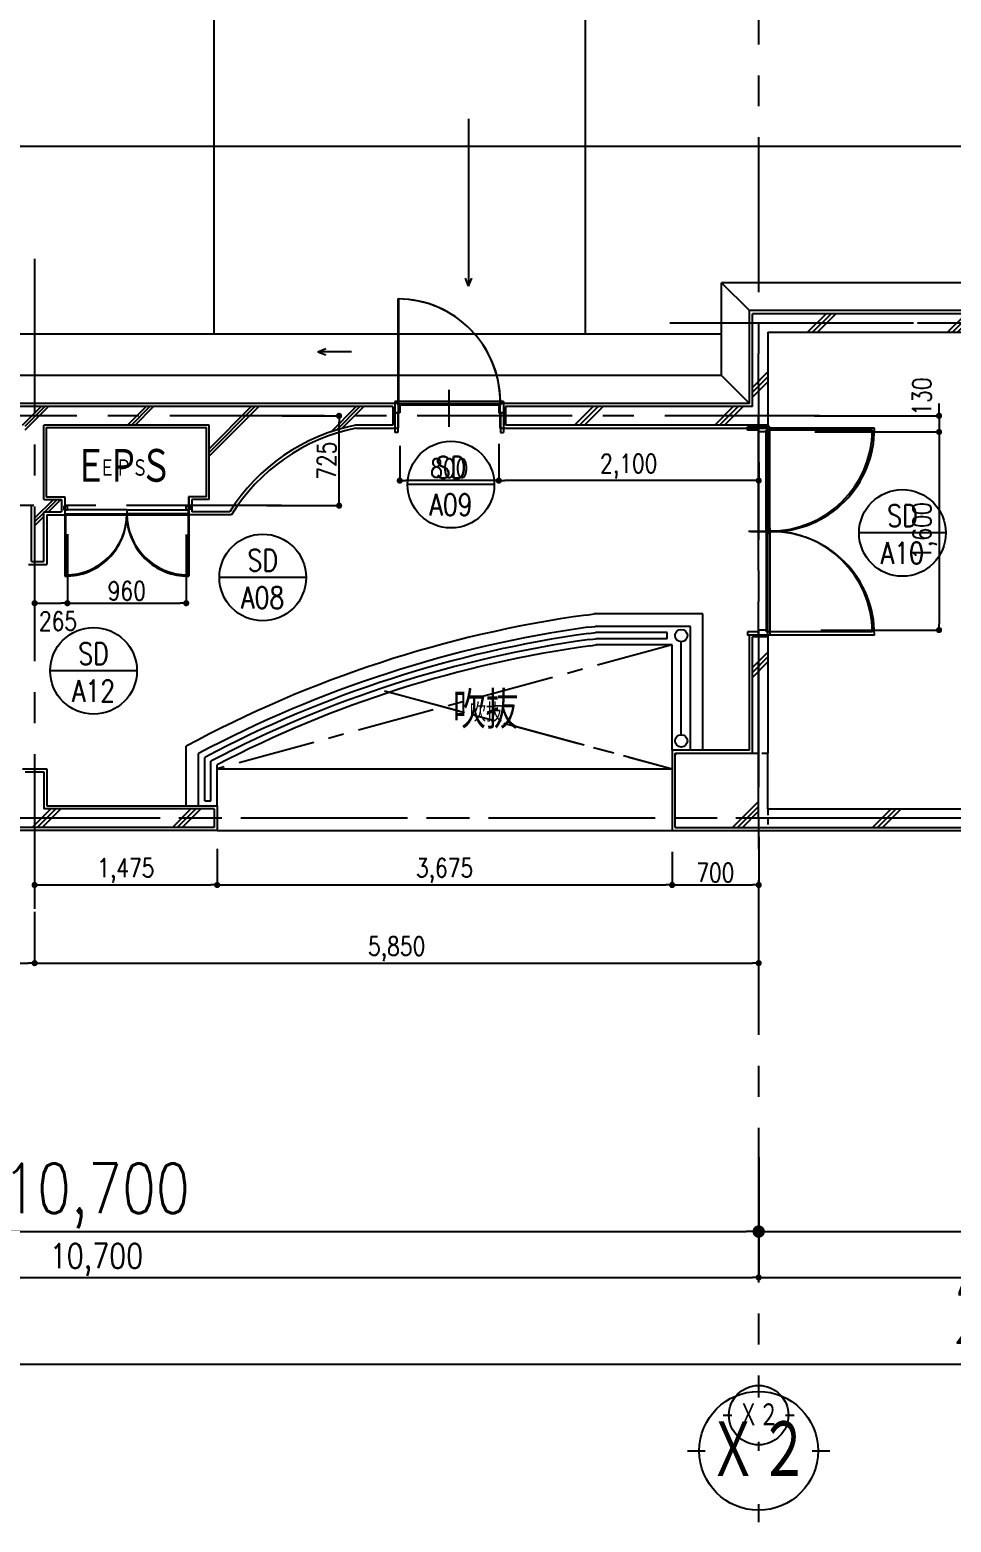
# Model space of a CAD drawing. Header units: millimetres. Extents: x 15495 to 166182, y -39946 to 18307.
# Drawn here: x 95961 to 103404, y -5754 to 6299 of the extents above; entities that cross this region are included whole.
import ezdxf
from ezdxf.enums import TextEntityAlignment as Align

# ---------------------------------------------------------------- set-up
doc = ezdxf.new("R2010")
doc.units = ezdxf.units.MM
doc.header["$LTSCALE"] = 1000
doc.linetypes.add('CENTER', pattern=[2, 1.25, -0.25, 0.25, -0.25])
doc.linetypes.add('DASHED2', pattern=[0.375, 0.25, -0.125])
doc.layers.get('0').update_dxf_attribs({"linetype": 'CONTINUOUS'})
for name, color, linetype in [('F_FINI1-50', 190, 'CONTINUOUS'), ('F_FITT1-100', 5, 'CONTINUOUS'), ('F_FITT1-50', 5, 'CONTINUOUS'), ('TRF-A_ELSE-100', 6, 'CONTINUOUS'), ('TRF-A_ELSE-50', 6, 'CONTINUOUS'), ('TRF-DT_ID-100', 13, 'CONTINUOUS'), ('TRF-DT_ID-50', 13, 'CONTINUOUS'), ('TRF-E_DIM-100', 3, 'CONTINUOUS'), ('TRF-E_DIM-50', 3, 'CONTINUOUS'), ('TRF-E_GRID-100', 1, 'CENTER'), ('TRF-E_GRID-50', 1, 'CENTER'), ('TRF-E_TEXT-100', 3, 'CONTINUOUS'), ('TRF-E_TEXT-50', 3, 'CONTINUOUS'), ('TRF-F_FINI1-100', 190, 'CONTINUOUS'), ('TRF-F_FINI1-50', 190, 'CONTINUOUS'), ('TRF-F_FITT1-100', 5, 'CONTINUOUS'), ('TRF-F_FITT1-50', 5, 'CONTINUOUS'), ('TRF-F_HAT1-50', 9, 'CONTINUOUS'), ('TRF-F_HIDE-100', 12, 'CONTINUOUS'), ('TRF-F_HIDE-50', 12, 'CONTINUOUS'), ('TRF-H-AREA-50', 1, 'CENTER'), ('TRF-H_LINE1-100', 140, 'CONTINUOUS'), ('TRF-R_COLM-50', 7, 'CONTINUOUS'), ('TRF-R_EWALL-50', 7, 'CONTINUOUS')]:
    doc.layers.add(name, color=color, linetype=linetype)
doc.styles.add('DIM', font='romans.shx', dxfattribs={"width": 0.8, "bigfont": 'bigfont.shx'})
doc.styles.add('ROOM', font='romans.shx', dxfattribs={"width": 0.8, "bigfont": 'bigfont.shx'})
doc.styles.get("Standard").update_dxf_attribs({"font": 'txt.shx', "bigfont": 'bigfont.shx'})
doc.dimstyles.new('DIM100_4_3', dxfattribs={"dimscale": 100, "dimtxt": 4, "dimasz": 1, "dimexe": 0, "dimexo": 1, "dimgap": 0.5, "dimtad": 1, "dimdec": 1, "dimdsep": 46, "dimlunit": 6, "dimtxsty": 'DIM', "dimblk1": 'DOT', "dimblk2": 'DOT', "dimsah": 1, "dimcen": 1, "dimclrd": 256, "dimclre": 256, "dimclrt": 256, "dimadec": 0, "dimazin": 0, "dimtfac": 1, "dimtdec": 1, "dimtix": 1, "dimtmove": 2, "dimatfit": 3, "dimldrblk": 'DOT', "dimfxl": 1, "dimtvp": 0.833333, "dimtolj": 1, "dimarcsym": 0})
doc.dimstyles.new('DIM100_5_3', dxfattribs={"dimscale": 100, "dimtxt": 5, "dimasz": 1, "dimexe": 0, "dimexo": 1, "dimgap": 0.5, "dimtad": 1, "dimdec": 1, "dimdsep": 46, "dimlunit": 6, "dimtxsty": 'DIM', "dimblk1": 'DOT', "dimblk2": 'DOT', "dimsah": 1, "dimcen": 1, "dimclrd": 256, "dimclre": 256, "dimclrt": 256, "dimadec": 0, "dimazin": 0, "dimtfac": 1, "dimtdec": 1, "dimtix": 1, "dimtmove": 2, "dimatfit": 3, "dimldrblk": 'DOT', "dimfxl": 1, "dimtvp": 0.833333, "dimtolj": 1, "dimarcsym": 0})
doc.dimstyles.new('DIM50_3_3', dxfattribs={"dimscale": 50, "dimtxt": 3, "dimasz": 1, "dimexe": 0, "dimexo": 1, "dimgap": 0.5, "dimtad": 1, "dimdec": 1, "dimdsep": 46, "dimlunit": 6, "dimtxsty": 'DIM', "dimblk1": 'DOT', "dimblk2": 'DOT', "dimsah": 1, "dimcen": 1, "dimclrd": 256, "dimclre": 256, "dimclrt": 256, "dimadec": 0, "dimazin": 0, "dimtfac": 1, "dimtdec": 1, "dimtix": 1, "dimtmove": 2, "dimatfit": 3, "dimldrblk": 'DOT', "dimfxl": 1, "dimtvp": 0.833333, "dimtolj": 1, "dimarcsym": 0})
doc.dimstyles.new('DIM50_4_3', dxfattribs={"dimscale": 50, "dimtxt": 4, "dimasz": 1, "dimexe": 0, "dimexo": 1, "dimgap": 0.5, "dimtad": 1, "dimdec": 1, "dimdsep": 46, "dimlunit": 6, "dimtxsty": 'DIM', "dimblk1": 'DOT', "dimblk2": 'DOT', "dimsah": 1, "dimcen": 1, "dimclrd": 256, "dimclre": 256, "dimclrt": 256, "dimadec": 0, "dimazin": 0, "dimtfac": 1, "dimtdec": 1, "dimtix": 1, "dimtmove": 2, "dimatfit": 3, "dimldrblk": 'DOT', "dimfxl": 1, "dimtvp": 0.833333, "dimtolj": 1, "dimarcsym": 0})
doc.dimstyles.new('DIM50_5_3', dxfattribs={"dimscale": 50, "dimtxt": 5, "dimasz": 1, "dimexe": 0, "dimexo": 1, "dimgap": 0.5, "dimtad": 1, "dimdec": 1, "dimdsep": 46, "dimlunit": 6, "dimtxsty": 'DIM', "dimblk1": 'DOT', "dimblk2": 'DOT', "dimsah": 1, "dimcen": 1, "dimclrd": 256, "dimclre": 256, "dimclrt": 256, "dimadec": 0, "dimazin": 0, "dimtfac": 1, "dimtdec": 1, "dimtix": 1, "dimtmove": 2, "dimatfit": 3, "dimldrblk": 'DOT', "dimfxl": 1, "dimtvp": 0.833333, "dimtolj": 1, "dimarcsym": 0})
pattern_1 = [(45, (-248514.3, -39169.25), (-565.6854, 565.6854), []), (45, (-248474.3, -39169.25), (-565.6854, 565.6854), []), (45, (-248434.3, -39169.25), (-565.6854, 565.6854), [])]

# ---------------------------------------------------------------- blocks, each defined once
blk = doc.blocks.new('DOT')
at = {"color": 0, "linetype": 'ByBlock'}
blk.add_line((-0.5, 0), (-1, 0), dxfattribs=at)
at = {"color": 0, "linetype": 'ByBlock', "const_width": 0.5}
blk.add_lwpolyline([(-0.25, 0, 1), (0.25, 0, 1)], format="xyb", close=True, dxfattribs=at)
blk = doc.blocks.new('*D507')
at = {"layer": 'TRF-E_DIM-100', "lineweight": -2}
for p, q in [((91149, -3178), (91149, -4478)), ((117549, -3178), (117549, -4478)), ((91249, -4478), (117449, -4478))]:
    blk.add_line(p, q, dxfattribs=at)
at = {"layer": 'TRF-E_DIM-100', "lineweight": -2, "xscale": 100, "yscale": 100, "zscale": 100, "rotation": 180}
blk.add_blockref('DOT', (91149, -4478), dxfattribs=at)
at = {"layer": 'TRF-E_DIM-100', "lineweight": -2, "xscale": 100, "yscale": 100, "zscale": 100}
blk.add_blockref('DOT', (117549, -4478), dxfattribs=at)
at = {"layer": 'TRF-E_DIM-100', "insert": (104349, -4130), "char_height": 500, "attachment_point": 5, "style": 'DIM'}
blk.add_mtext('\\A1;26,400', dxfattribs=at)
blk = doc.blocks.new('_DOT')
at = {"color": 0, "linetype": 'ByBlock'}
blk.add_line((-0.5, 0), (-1, 0), dxfattribs=at)
at = {"color": 0, "linetype": 'ByBlock', "const_width": 0.5}
blk.add_lwpolyline([(-0.25, 0, 1), (0.25, 0, 1)], format="xyb", close=True, dxfattribs=at)
blk = doc.blocks.new('*D509')
at = {"layer": 'TRF-E_DIM-100', "lineweight": -2}
for p, q in [((101849, -2807), (101849, -3407)), ((106849, -2807), (106849, -3407)), ((101949, -3407), (106749, -3407))]:
    blk.add_line(p, q, dxfattribs=at)
at = {"layer": 'TRF-E_DIM-100', "lineweight": -2, "xscale": 100, "yscale": 100, "zscale": 100, "rotation": 180}
blk.add_blockref('DOT', (101849, -3407), dxfattribs=at)
at = {"layer": 'TRF-E_DIM-100', "lineweight": -2, "xscale": 100, "yscale": 100, "zscale": 100}
blk.add_blockref('DOT', (106849, -3407), dxfattribs=at)
at = {"layer": 'TRF-E_DIM-100', "insert": (104349, -3119), "char_height": 400, "attachment_point": 5, "style": 'DIM'}
blk.add_mtext('\\A1;5,000', dxfattribs=at)
blk = doc.blocks.new('*D511')
at = {"layer": 'TRF-E_DIM-100', "lineweight": -2}
for p, q in [((91149, -2807), (91149, -3407)), ((101849, -2807), (101849, -3407)), ((91249, -3407), (101749, -3407))]:
    blk.add_line(p, q, dxfattribs=at)
at = {"layer": 'TRF-E_DIM-100', "lineweight": -2, "xscale": 100, "yscale": 100, "zscale": 100, "rotation": 180}
blk.add_blockref('DOT', (91149, -3407), dxfattribs=at)
at = {"layer": 'TRF-E_DIM-100', "lineweight": -2, "xscale": 100, "yscale": 100, "zscale": 100}
blk.add_blockref('DOT', (101849, -3407), dxfattribs=at)
at = {"layer": 'TRF-E_DIM-100', "insert": (96499, -3119), "char_height": 400, "attachment_point": 5, "style": 'DIM'}
blk.add_mtext('\\A1;10,700', dxfattribs=at)
blk = doc.blocks.new('TATEGU-KIGOU')
at = {"color": 2}
blk.add_line((350, 0), (-350, 0), dxfattribs=at)
blk.add_circle((0, 0), 350, dxfattribs=at)
at = {"color": 2, "style": 'ROOM', "width": 0.8}
for tag, p in [('建具種別', (0, 52)), ('建具番号', (0, -250))]:
    blk.add_attdef(tag, text='', height=175, dxfattribs=at).set_placement(p, align=Align.CENTER)
at = {"flags": 1}
for tag, p in [('内法寸法（W）', (-414, -714)), ('内法寸法（H）', (-414, -1064)), ('階', (-374, -1414)), ('部屋名', (-374, -1787)), ('メーカー名', (-374, -2149)), ('値段', (-374, -2499)), ('重量', (-374, -2849)), ('建具形状', (-374, -3199)), ('開閉方式', (-374, -3549)), ('取付場所', (-374, -3899)), ('見込', (-374, -4296)), ('扉厚', (-374, -4646)), ('仕上', (-374, -4996)), ('ガラス', (-374, -5346)), ('建具金物', (-374, -5696)), ('枠形状', (-374, -6046)), ('沓摺形状', (-374, -6396)), ('特記事項', (-374, -6746)), ('防火性能', (-374, -7096))]:
    blk.add_attdef(tag, p, '', height=175, dxfattribs=at)
blk = doc.blocks.new('SD-A10_100')
at = {"layer": 'F_FITT1-100'}
for p, q in [((860, 0), (0, 0)), ((0, -1670), (0, 0)), ((-142, -835), (158, -835)), ((860, -1670), (0, -1670))]:
    blk.add_line(p, q, dxfattribs=at)
for centre, start, end in [((31, -7), 269.8993, 0.4608), ((31, -1664), 359.5392, 90.1007)]:
    blk.add_arc(centre, 829, start, end, dxfattribs=at)
blk = doc.blocks.new('SD-A08_100')
at = {"layer": 'F_FITT1-100'}
for p, q in [((-5, 0), (996, 0)), ((-5, 0), (-5, -495)), ((996, 0), (996, -495))]:
    blk.add_line(p, q, dxfattribs=at)
for centre, start, end in [((0, 0), 269.4212, 0), ((990, 0), 180, 270.6767)]:
    blk.add_arc(centre, 495, start, end, dxfattribs=at)
blk = doc.blocks.new('SD-A09_100')
at = {"layer": 'F_FITT1-100'}
for p, q in [((1, 845), (1, 0)), ((1, 0), (821, 0)), ((411, -190), (411, 110))]:
    blk.add_line(p, q, dxfattribs=at)
blk.add_arc((-7, 16), 829, 358.862, 89.4063, dxfattribs=at)
blk = doc.blocks.new('*D508')
at = {"layer": 'TRF-E_DIM-50', "lineweight": -2}
for p, q in [((91149, -3128), (91149, -4478)), ((117549, -3128), (117549, -4478)), ((91199, -4478), (117499, -4478))]:
    blk.add_line(p, q, dxfattribs=at)
at = {"layer": 'TRF-E_DIM-50', "lineweight": -2, "xscale": 50, "yscale": 50, "zscale": 50, "rotation": 180}
blk.add_blockref('DOT', (91149, -4478), dxfattribs=at)
at = {"layer": 'TRF-E_DIM-50', "lineweight": -2, "xscale": 50, "yscale": 50, "zscale": 50}
blk.add_blockref('DOT', (117549, -4478), dxfattribs=at)
at = {"layer": 'TRF-E_DIM-50', "insert": (104349, -4304), "char_height": 250, "attachment_point": 5, "style": 'DIM'}
blk.add_mtext('\\A1;26,400', dxfattribs=at)
blk = doc.blocks.new('*D514')
at = {"layer": 'TRF-E_DIM-50', "lineweight": -2}
for p, q in [((95999, -824), (95999, -1239)), ((91149, -1129), (91149, -1239)), ((91199, -1239), (95949, -1239))]:
    blk.add_line(p, q, dxfattribs=at)
at = {"layer": 'TRF-E_DIM-50', "lineweight": -2, "xscale": 50, "yscale": 50, "zscale": 50, "rotation": 180}
blk.add_blockref('DOT', (91149, -1239), dxfattribs=at)
at = {"layer": 'TRF-E_DIM-50', "lineweight": -2, "xscale": 50, "yscale": 50, "zscale": 50}
blk.add_blockref('DOT', (95999, -1239), dxfattribs=at)
at = {"layer": 'TRF-E_DIM-50', "insert": (93574, -1125), "char_height": 150, "attachment_point": 5, "style": 'DIM'}
blk.add_mtext('\\A1;4,850', dxfattribs=at)
blk = doc.blocks.new('*D513')
at = {"layer": 'TRF-E_DIM-50', "lineweight": -2}
for p, q in [((95999, -824), (95999, -1239)), ((96049, -1239), (101799, -1239)), ((101849, -1309), (101849, -1239))]:
    blk.add_line(p, q, dxfattribs=at)
at = {"layer": 'TRF-E_DIM-50', "lineweight": -2, "xscale": 50, "yscale": 50, "zscale": 50, "rotation": 180}
blk.add_blockref('DOT', (95999, -1239), dxfattribs=at)
at = {"layer": 'TRF-E_DIM-50', "lineweight": -2, "xscale": 50, "yscale": 50, "zscale": 50}
blk.add_blockref('DOT', (101849, -1239), dxfattribs=at)
at = {"layer": 'TRF-E_DIM-50', "insert": (98924, -1125), "char_height": 150, "attachment_point": 5, "style": 'DIM'}
blk.add_mtext('\\A1;5,850', dxfattribs=at)
blk = doc.blocks.new('*D510')
at = {"layer": 'TRF-E_DIM-50', "lineweight": -2}
for p, q in [((101849, -3128), (101849, -3778)), ((106849, -3128), (106849, -3778)), ((101899, -3778), (106799, -3778))]:
    blk.add_line(p, q, dxfattribs=at)
at = {"layer": 'TRF-E_DIM-50', "lineweight": -2, "xscale": 50, "yscale": 50, "zscale": 50, "rotation": 180}
blk.add_blockref('DOT', (101849, -3778), dxfattribs=at)
at = {"layer": 'TRF-E_DIM-50', "lineweight": -2, "xscale": 50, "yscale": 50, "zscale": 50}
blk.add_blockref('DOT', (106849, -3778), dxfattribs=at)
at = {"layer": 'TRF-E_DIM-50', "insert": (104349, -3634), "char_height": 200, "attachment_point": 5, "style": 'DIM'}
blk.add_mtext('\\A1;5,000', dxfattribs=at)
blk = doc.blocks.new('*D512')
at = {"layer": 'TRF-E_DIM-50', "lineweight": -2}
for p, q in [((91149, -3128), (91149, -3778)), ((101849, -3128), (101849, -3778)), ((91199, -3778), (101799, -3778))]:
    blk.add_line(p, q, dxfattribs=at)
at = {"layer": 'TRF-E_DIM-50', "lineweight": -2, "xscale": 50, "yscale": 50, "zscale": 50, "rotation": 180}
blk.add_blockref('DOT', (91149, -3778), dxfattribs=at)
at = {"layer": 'TRF-E_DIM-50', "lineweight": -2, "xscale": 50, "yscale": 50, "zscale": 50}
blk.add_blockref('DOT', (101849, -3778), dxfattribs=at)
at = {"layer": 'TRF-E_DIM-50', "insert": (96499, -3634), "char_height": 200, "attachment_point": 5, "style": 'DIM'}
blk.add_mtext('\\A1;10,700', dxfattribs=at)
blk = doc.blocks.new('*D516')
at = {"layer": 'TRF-E_DIM-50', "lineweight": -2}
for p, q in [((103306, 3231), (103306, 3281)), ((102300, 3181), (103306, 3181)), ((103306, 3181), (103306, 3051)), ((102304, 3051), (103306, 3051)), ((103306, 3001), (103306, 2951))]:
    blk.add_line(p, q, dxfattribs=at)
at = {"layer": 'TRF-E_DIM-50', "lineweight": -2, "xscale": 50, "yscale": 50, "zscale": 50}
for p, rotation in [((103306, 3181), 270), ((103306, 3051), 90)]:
    blk.add_blockref('DOT', p, dxfattribs=dict(at, rotation=rotation))
at = {"layer": 'TRF-E_DIM-50', "insert": (103167, 3337), "char_height": 150, "attachment_point": 5, "rotation": 90, "style": 'DIM'}
blk.add_mtext('\\A1;130', dxfattribs=at)
blk = doc.blocks.new('SD-A10_50')
at = {"layer": 'F_FINI1-50'}
blk.add_line((0, 1695), (0, 1680), dxfattribs=at)
at = {"layer": 'F_FITT1-50'}
for p, q in [((15, 1680), (-165, 1680)), ((-165, 1655), (-165, 1680)), ((-75, 1655), (-165, 1655)), ((-75, 1640), (-75, 1680)), ((-75, 1680), (-75, 1655)), ((-15, 1640), (-75, 1640)), ((-15, 840), (-15, 1655)), ((845, 1655), (-15, 1655)), ((15, 815), (15, 1680)), ((15, 865), (15, 0)), ((-157, 840), (143, 840)), ((-15, 840), (-15, 25)), ((-165, 25), (-165, 0)), ((-75, 25), (-165, 25)), ((15, 0), (-165, 0)), ((-15, 40), (-75, 40)), ((-75, 40), (-75, 0)), ((-75, 0), (-75, 25)), ((845, 25), (-15, 25))]:
    blk.add_line(p, q, dxfattribs=at)
for centre, start, end in [((21, 1664), 269.6024, 359.3527), ((21, 16), 0.65, 90.4124)]:
    blk.add_arc(centre, 824, start, end, dxfattribs=at)
blk = doc.blocks.new('*D515')
at = {"layer": 'TRF-E_DIM-50', "lineweight": -2}
for p, q in [((102302, 3051), (103306, 3051)), ((103306, 3001), (103306, 1501)), ((102350, 1451), (103306, 1451))]:
    blk.add_line(p, q, dxfattribs=at)
at = {"layer": 'TRF-E_DIM-50', "lineweight": -2, "xscale": 50, "yscale": 50, "zscale": 50}
for p, rotation in [((103306, 3051), 90), ((103306, 1451), 270)]:
    blk.add_blockref('DOT', p, dxfattribs=dict(at, rotation=rotation))
at = {"layer": 'TRF-E_DIM-50', "insert": (103191, 2251), "char_height": 150, "attachment_point": 5, "rotation": 90, "style": 'DIM'}
blk.add_mtext('\\A1;1,600', dxfattribs=at)
blk = doc.blocks.new('SD-A09_50')
at = {"layer": 'F_FITT1-50'}
for p, q in [((-855, 845), (-855, -15)), ((0, 15), (-880, 15)), ((-880, 15), (-880, -235)), ((-440, -190), (-440, 110)), ((-25, 15), (-25, -15)), ((0, 15), (0, -235)), ((-840, -75), (-880, -75)), ((-25, -15), (-855, -15)), ((-855, -75), (-855, -235)), ((-840, -15), (-840, -75)), ((-40, -15), (-40, -75)), ((-40, -75), (0, -75)), ((0, -75), (-25, -75)), ((-25, -75), (-25, -235)), ((-855, -235), (-880, -235)), ((-25, -235), (0, -235))]:
    blk.add_line(p, q, dxfattribs=at)
blk.add_arc((-862, 8), 837, 0.489, 89.511, dxfattribs=at)
blk = doc.blocks.new('*D518')
at = {"layer": 'TRF-E_DIM-50', "lineweight": -2}
for p, q in [((97474, -317), (97474, -608)), ((95999, -481), (95999, -608)), ((96049, -608), (97424, -608))]:
    blk.add_line(p, q, dxfattribs=at)
at = {"layer": 'TRF-E_DIM-50', "lineweight": -2, "xscale": 50, "yscale": 50, "zscale": 50, "rotation": 180}
blk.add_blockref('DOT', (95999, -608), dxfattribs=at)
at = {"layer": 'TRF-E_DIM-50', "lineweight": -2, "xscale": 50, "yscale": 50, "zscale": 50}
blk.add_blockref('DOT', (97474, -608), dxfattribs=at)
at = {"layer": 'TRF-E_DIM-50', "insert": (96736, -493), "char_height": 150, "attachment_point": 5, "style": 'DIM'}
blk.add_mtext('\\A1;1,475', dxfattribs=at)
blk = doc.blocks.new('SD-A08_50')
at = {"layer": 'F_FITT1-50'}
for p, q in [((-979.000125, 69.999875), (-1009.000125, 69.999875)), ((-1009.000125, 69.999875), (-1009.000125, 40)), ((-1009.000125, 40), (-979.000125, 40)), ((-500, 40), (-994.999875, 40)), ((-994.999875, 9.999875), (-994.999875, -485)), ((-994.999875, 9.999875), (-500, 9.999875)), ((-979.000125, 40), (-979.000125, 69.999875)), ((-500, 40), (-5.000125, 40)), ((-5.000125, 9.999875), (-500, 9.999875)), ((-20.999875, 40), (-20.999875, 69.999875)), ((-20.999875, 69.999875), (9.000125, 69.999875)), ((9.000125, 40), (-20.999875, 40)), ((-5.000125, 40), (-5.000125, 9.999875)), ((-5.000125, 9.999875), (-5.000125, -485)), ((9.000125, 69.999875), (9.000125, 40))]:
    blk.add_line(p, q, dxfattribs=at)
for centre, start, end in [((-994.999875, 9.999875), 270, 0), ((-5.000125, 9.999875), 180, 270)]:
    blk.add_arc(centre, 494.999875, start, end, dxfattribs=at)
blk = doc.blocks.new('*D517')
at = {"layer": 'TRF-E_DIM-50', "lineweight": -2}
for p, q in [((96264, 2226), (96264, 1668)), ((97224, 2222), (97224, 1668)), ((96314, 1668), (97174, 1668))]:
    blk.add_line(p, q, dxfattribs=at)
at = {"layer": 'TRF-E_DIM-50', "lineweight": -2, "xscale": 50, "yscale": 50, "zscale": 50, "rotation": 180}
blk.add_blockref('DOT', (96264, 1668), dxfattribs=at)
at = {"layer": 'TRF-E_DIM-50', "lineweight": -2, "xscale": 50, "yscale": 50, "zscale": 50}
blk.add_blockref('DOT', (97224, 1668), dxfattribs=at)
at = {"layer": 'TRF-E_DIM-50', "insert": (96744, 1768), "char_height": 150, "attachment_point": 5, "style": 'DIM'}
blk.add_mtext('\\A1;960', dxfattribs=at)
blk = doc.blocks.new('*D519')
at = {"layer": 'TRF-E_DIM-50', "lineweight": -2}
for p, q in [((96264, 2224), (96264, 1668)), ((95999, 1689), (95999, 1668)), ((96049, 1668), (96214, 1668))]:
    blk.add_line(p, q, dxfattribs=at)
at = {"layer": 'TRF-E_DIM-50', "lineweight": -2, "xscale": 50, "yscale": 50, "zscale": 50, "rotation": 180}
blk.add_blockref('DOT', (95999, 1668), dxfattribs=at)
at = {"layer": 'TRF-E_DIM-50', "lineweight": -2, "xscale": 50, "yscale": 50, "zscale": 50}
blk.add_blockref('DOT', (96264, 1668), dxfattribs=at)
at = {"layer": 'TRF-E_DIM-50', "insert": (96188, 1523), "char_height": 150, "attachment_point": 5, "style": 'DIM'}
blk.add_mtext('\\A1;265', dxfattribs=at)
blk = doc.blocks.new('*D473')
at = {"layer": 'TRF-E_DIM-50', "lineweight": -2}
for p, q in [((97474, -341), (97474, -608)), ((101149, -341), (101149, -608)), ((97524, -608), (101099, -608))]:
    blk.add_line(p, q, dxfattribs=at)
at = {"layer": 'TRF-E_DIM-50', "lineweight": -2, "xscale": 50, "yscale": 50, "zscale": 50, "rotation": 180}
blk.add_blockref('DOT', (97474, -608), dxfattribs=at)
at = {"layer": 'TRF-E_DIM-50', "lineweight": -2, "xscale": 50, "yscale": 50, "zscale": 50}
blk.add_blockref('DOT', (101149, -608), dxfattribs=at)
at = {"layer": 'TRF-E_DIM-50', "insert": (99311, -493), "char_height": 150, "attachment_point": 5, "style": 'DIM'}
blk.add_mtext('\\A1;3,675', dxfattribs=at)
blk = doc.blocks.new('*D474')
at = {"layer": 'TRF-E_DIM-50', "lineweight": -2}
for p, q in [((101849, -219), (101849, -608)), ((101149, -341), (101149, -608)), ((101199, -608), (101799, -608))]:
    blk.add_line(p, q, dxfattribs=at)
at = {"layer": 'TRF-E_DIM-50', "lineweight": -2, "xscale": 50, "yscale": 50, "zscale": 50, "rotation": 180}
blk.add_blockref('DOT', (101149, -608), dxfattribs=at)
at = {"layer": 'TRF-E_DIM-50', "lineweight": -2, "xscale": 50, "yscale": 50, "zscale": 50}
blk.add_blockref('DOT', (101849, -608), dxfattribs=at)
at = {"layer": 'TRF-E_DIM-50', "insert": (101499, -508), "char_height": 150, "attachment_point": 5, "style": 'DIM'}
blk.add_mtext('\\A1;700', dxfattribs=at)
blk = doc.blocks.new('*D475')
at = {"layer": 'TRF-E_DIM-50', "lineweight": -2}
for p, q in [((98949, 2940), (98949, 2658)), ((99749, 2956), (99749, 2658)), ((99699, 2658), (98999, 2658))]:
    blk.add_line(p, q, dxfattribs=at)
at = {"layer": 'TRF-E_DIM-50', "lineweight": -2, "xscale": 50, "yscale": 50, "zscale": 50, "rotation": 180}
blk.add_blockref('DOT', (98949, 2658), dxfattribs=at)
at = {"layer": 'TRF-E_DIM-50', "lineweight": -2, "xscale": 50, "yscale": 50, "zscale": 50}
blk.add_blockref('DOT', (99749, 2658), dxfattribs=at)
at = {"layer": 'TRF-E_DIM-50', "insert": (99349, 2758), "char_height": 150, "attachment_point": 5, "style": 'DIM'}
blk.add_mtext('\\A1;800', dxfattribs=at)
blk = doc.blocks.new('*D476')
at = {"layer": 'TRF-E_DIM-50', "lineweight": -2}
for p, q in [((97999, 3181), (98459, 3181)), ((98459, 2506), (98459, 3131)), ((97875, 2456), (98459, 2456))]:
    blk.add_line(p, q, dxfattribs=at)
at = {"layer": 'TRF-E_DIM-50', "lineweight": -2, "xscale": 50, "yscale": 50, "zscale": 50}
for p, rotation in [((98459, 3181), 90), ((98459, 2456), 270)]:
    blk.add_blockref('DOT', p, dxfattribs=dict(at, rotation=rotation))
at = {"layer": 'TRF-E_DIM-50', "insert": (98359, 2819), "char_height": 150, "attachment_point": 5, "rotation": 90, "style": 'DIM'}
blk.add_mtext('\\A1;725', dxfattribs=at)
blk = doc.blocks.new('*D477')
at = {"layer": 'TRF-E_DIM-50', "lineweight": -2}
for p, q in [((99749, 2956), (99749, 2658)), ((101849, 2806), (101849, 2658)), ((101799, 2658), (99799, 2658))]:
    blk.add_line(p, q, dxfattribs=at)
at = {"layer": 'TRF-E_DIM-50', "lineweight": -2, "xscale": 50, "yscale": 50, "zscale": 50, "rotation": 180}
blk.add_blockref('DOT', (99749, 2658), dxfattribs=at)
at = {"layer": 'TRF-E_DIM-50', "lineweight": -2, "xscale": 50, "yscale": 50, "zscale": 50}
blk.add_blockref('DOT', (101849, 2658), dxfattribs=at)
at = {"layer": 'TRF-E_DIM-50', "insert": (100799, 2773), "char_height": 150, "attachment_point": 5, "style": 'DIM'}
blk.add_mtext('\\A1;2,100', dxfattribs=at)
blk = doc.blocks.new('TRF-BLOCK_100')
at = {"layer": 'TRF-A_ELSE-100'}
for p, q in [((6299.99, 3910), (6300, 9820)), ((9299.99, 3910), (9300, 9820)), ((299.99, 5428.15), (12715, 5428.15)), ((12715, 4325), (10400, 4325)), ((10400, 3575), (10400, 4325)), ((10625, 4100), (10400, 4325)), ((10400, 3910), (299.99, 3910)), ((10400, 3575), (735.83, 3575)), ((10625, 3350), (10400, 3575)), ((10625, 3350), (10400, 3575)), ((9307.54, 1641.52), (9371.43, 1650)), ((10250, 1650), (9371.43, 1650)), ((10250, 550), (10250, 1650)), ((9321.32, 1542.47), (9378.08, 1550)), ((9328.21, 1492.94), (9381.37, 1500)), ((9335.1, 1443.42), (9384.68, 1450)), ((10150, 1550), (9378.08, 1550)), ((9960, 1500), (9381.37, 1500)), ((9960, 1450), (9384.68, 1450)), ((9960, 1450), (9960, 1500)), ((10150, 550), (10150, 1550)), ((9341.99, 1393.9), (9387.97, 1400)), ((10000, 1400), (9387.97, 1400)), ((10000, 550), (10000, 1400)), ((6075, 100), (6075, 581.48)), ((6175, 100), (6175, 521.78)), ((6225, 140), (6225, 491.57)), ((6275, 140), (6275, 461.36)), ((6325, 100), (6325, 431.41)), ((6325, 400), (10000, 400)), ((6225, 140), (6275, 140)), ((6325, -100), (10000, -100))]:
    blk.add_line(p, q, dxfattribs=at)
for centre, radius, start, end in [((10625.31, -7835.67), 9568.37, 97.915992, 118.395662), ((10629.57, -7849.95), 9483.09, 97.929594, 118.017334), ((10629.2, -7847.78), 9430.89, 97.929223, 117.839566), ((10628.89, -7846.69), 9379.77, 97.928321, 117.657109), ((10631.42, -7857.66), 9340.98, 97.934453, 117.453239)]:
    blk.add_arc(centre, radius, start, end, dxfattribs=at)
at = {"layer": 'TRF-E_GRID-100'}
for p, q in [((10700, 15500), (10700, -4608.96)), ((31863.65, 0), (-4082.3, 0))]:
    blk.add_line(p, q, dxfattribs=at)
at = {"layer": 'TRF-E_GRID-100', "color": 3, "linetype": 'Continuous'}
for p, q in [((10700, -4532.96), (10700, -4676.96)), ((10124, -5108.96), (10268, -5108.96)), ((11132, -5108.96), (11276, -5108.96)), ((10700, -5540.96), (10700, -5684.96))]:
    blk.add_line(p, q, dxfattribs=at)
blk.add_circle((10700, -5108.96), 480, dxfattribs=at)
at = {"layer": 'TRF-F_FINI1-100'}
for p, q in [((16250, 4100), (10625, 4100)), ((10625, 3350), (10625, 4100)), ((10775, 3925), (16075, 3925)), ((10775, 3925), (10775, 3150)), ((7790, 3350), (-100, 3350)), ((7788.83, 3350), (7788.83, 3150)), ((10625, 3350), (8609.84, 3350)), ((8609.84, 3350), (8609.84, 3150)), ((4945, 3155), (6240.33, 3155)), ((4945, 3155), (4945, 2595)), ((6240.33, 2595), (6240.33, 3155)), ((7444.55, 3150), (7788.83, 3150)), ((8609.84, 3150), (10775, 3150)), ((4945, 2595), (5095.17, 2595)), ((5095.17, 2595), (5095.17, 2450)), ((6240.33, 2595), (6095.17, 2595)), ((6095.17, 2595), (6095.17, 2450)), ((4950, 2450), (4950, 2050)), ((4950, 2450), (5095.17, 2450)), ((6240.33, 2450), (6095.17, 2450)), ((6440.33, 2450), (6240.33, 2450)), ((4800, 2050), (4950, 2050)), ((10625, 550), (10625, 1479.5)), ((10774.99, 1479.5), (10625, 1479.5)), ((10774.99, 1479.5), (10774.99, 525)), ((10625, 550), (10000, 550)), ((10000, 550), (10000, -100)), ((10775, 75), (10775, 525)), ((4751.85, 400), (4950, 400)), ((4950, 400), (4950, 100)), ((4950, 100), (6325, 100)), ((6325, 100), (6325, -100)), ((10775, 75), (15625, 75)), ((6325, -100), (-100, -100)), ((10000, -100), (16250, -100))]:
    blk.add_line(p, q, dxfattribs=at)
blk.add_arc((7752.34, 1638.12), 1542.9, 101.507103, 148.250423, dxfattribs=at)
at = {"layer": 'TRF-F_FITT1-100'}
for p, q in [((5595.17, 2480), (5595.17, 2450)), ((10075, 675), (10075, 1425))]:
    blk.add_line(p, q, dxfattribs=at)
for centre in [(10075, 1475), (10075, 625)]:
    blk.add_circle(centre, 50, dxfattribs=at)
at = {"layer": 'TRF-F_HIDE-100', "linetype": 'CENTER', "ltscale": 0.5}
for p, q in [((10000, 1400), (6325, 400)), ((7720.92, 1018.31), (10000, 400))]:
    blk.add_line(p, q, dxfattribs=at)
at = {"layer": 'TRF-H_LINE1-100'}
for p, q in [((8356.9, 5650.03), (8356.9, 4298.27)), ((8356.9, 4298.27), (8331.03, 4363.01)), ((8356.9, 4298.27), (8382.77, 4363.01)), ((7137.89, 3768.14), (7202.63, 3794)), ((7411.48, 3768.14), (7137.89, 3768.14)), ((7137.89, 3768.14), (7202.63, 3742.27))]:
    blk.add_line(p, q, dxfattribs=at)
at = {"layer": 'TRF-DT_ID-100'}
for p, values in [((8214.22, 2694.52), {'建具種別': 'SD', '建具番号': 'A09'}), ((11861.45, 2304.28), {'建具種別': 'SD', '建具番号': 'A10'}), ((6693.68, 1944.86), {'建具種別': 'SD', '建具番号': 'A08'}), ((5327.04, 1190.43), {'建具種別': 'SD', '建具番号': 'A12'})]:
    blk.add_blockref('TATEGU-KIGOU', p, dxfattribs=at).add_auto_attribs(values)
at = {"layer": 'TRF-F_FITT1-100'}
for name, p in [('SD-A09_100', (7788.83, 3350)), ('SD-A10_100', (10775, 3150)), ('SD-A08_100', (5100.17, 2450))]:
    blk.add_blockref(name, p, dxfattribs=at)
at = {"layer": 'TRF-E_GRID-100', "color": 3, "linetype": 'Continuous', "width": 0.75}
blk.add_text('Ｘ２', height=500, dxfattribs=at).set_placement((10700, -5108.96), align=Align.MIDDLE)
at = {"layer": 'TRF-E_TEXT-100', "style": 'ROOM', "width": 0.8}
for s, p in [('ＥＰＳ', (5171.68, 2689.27)), ('吹抜', (8230.39, 723.36))]:
    blk.add_text(s, height=300, dxfattribs=at).set_placement(p)
at = {"layer": 'TRF-E_DIM-100'}
for base, p1, p2, dimstyle, picture, middle in [((10700, -3338.31), (0, -2638.31), (10700, -2638.31), 'DIM100_4_3', '*D511', (5350, -3050.21)), ((15700, -3338.31), (10700, -2638.31), (15700, -2638.31), 'DIM100_4_3', '*D509', (13200, -3050.21)), ((26400, -4408.96), (0, -3008.96), (26400, -3008.96), 'DIM100_5_3', '*D507', (13200, -4061.34))]:
    dim = blk.add_linear_dim(base=base, p1=p1, p2=p2, dimstyle=dimstyle, dxfattribs=at)
    dim.commit()
    dim.dimension.update_dxf_attribs({"geometry": picture, "text_midpoint": middle, "insert": (-91148.54, 69)})
blk = doc.blocks.new('TRF-BLOCK_50')
at = {"layer": 'TRF-F_HAT1-50'}
h = blk.add_hatch(dxfattribs=at)
h.set_pattern_fill('RC4', color=256, scale=40, style=0)
h.set_pattern_definition(pattern_1)
h.paths.add_polyline_path([(10700, 3250), (8650, 3250), (8650, 3175), (10700, 3175)])
h.paths.add_polyline_path([(10700, 4075), (10650, 4075), (10650, 3325), (8650, 3325), (8650, 3250), (10700, 3250)])
h.paths.add_polyline_path([(10775, 3925), (15699.93, 3925), (15699.93, 4075), (10700, 4075), (10700, 3250), (10775, 3250)])
h.paths.add_polyline_path([(10775, 3250), (10700, 3250), (10700, 3175), (10775, 3175)])
h = blk.add_hatch(dxfattribs=at)
h.set_pattern_fill('RC4', color=256, scale=30, style=0)
h.set_pattern_definition([(45, (-101296, -37963.6), (-424.264, 424.264), []), (45, (-101266, -37963.6), (-424.264, 424.264), []), (45, (-101236, -37963.6), (-424.264, 424.264), [])])
h.paths.add_polyline_path([(7442.04, 3175), (7745, 3175), (7745, 3250), (4850, 3250), (4850, 2525), (5069, 2525), (5069, 2575), (4925, 2575), (4925, 3175), (6260.33, 3175), (6260.33, 2575), (6121, 2575), (6121, 2525), (6459.39, 2525, -0.19500403)])
h.paths.add_polyline_path([(4850, 3250), (0, 3250), (0, 2545.01), (229.96, 2545.02), (229.96, 2560), (360, 2560.01), (360, 2645.01), (75, 2645.01), (75, 3175), (4775, 3175), (4775, 2525), (4850, 2525)])
h.paths.add_polyline_path([(4850, 3325), (0, 3325), (0, 3250), (4850, 3250)])
h.paths.add_polyline_path([(7745, 3325), (4850, 3325), (4850, 3250), (7745, 3250)])
h.paths.add_polyline_path([(0, 3325), (-75, 3325), (-75, 2545), (0, 2545.01)])
h.paths.add_polyline_path([(6459.39, 2525), (6121, 2525), (6121, 2475), (6426.48, 2475, -0.0095454)])
h.paths.add_polyline_path([(5069, 2525), (4850, 2525), (4850, 2075), (4925, 2075), (4925, 2475), (5069, 2475)])
h = blk.add_hatch(dxfattribs=at)
h.set_pattern_fill('RC4', color=256, scale=40, style=0)
h.set_pattern_definition(pattern_1)
h.paths.add_polyline_path([(10700, 525), (10025, 525), (10025, 0), (10700, 0)])
h.paths.add_polyline_path([(10774.99, 1454.75), (10700, 1454.75), (10700, 525), (10774.99, 525)])
h.paths.add_polyline_path([(10700, 1454.75), (10650, 1454.75), (10650, 525), (10700, 525)])
h.paths.add_polyline_path([(10700, 0), (10025, 0), (10025, -75), (10700, -75)])
h.paths.add_polyline_path([(10775, 0), (10700, 0), (10700, -75), (10775, -75)])
h = blk.add_hatch(dxfattribs=at)
h.set_pattern_fill('RC4', color=256, scale=40, style=0)
h.set_pattern_definition(pattern_1)
h.paths.add_polyline_path([(15625, 75), (10775, 75), (10775, 0), (15625, 0)])
h.paths.add_polyline_path([(15625, 0), (10775, 0), (10775, -75), (15625, -75)])
h.paths.add_polyline_path([(16225, 0), (15699.93, 0), (15699.93, -75), (16225, -75)])
h.paths.add_polyline_path([(16225, 525), (16075, 525), (15699.93, 525), (15699.93, 0), (16225, 0)])
h.paths.add_polyline_path([(15699.93, 525), (15625, 525), (15625, 75), (15625, 0), (15699.93, 0)])
h.paths.add_polyline_path([(15699.93, 0), (15625, 0), (15625, -75), (15699.93, -75)])
h.paths.add_polyline_path([(16225, 865), (16200, 865), (16200, 850), (16075, 850), (16075, 525), (16225, 525)])
h = blk.add_hatch(dxfattribs=at)
h.set_pattern_fill('RC4', color=256, scale=40, style=0)
h.set_pattern_definition(pattern_1)
h.paths.add_polyline_path([(525, 525), (75, 525), (0, 525), (0, 0), (525, 0), (525, 75)])
h.paths.add_polyline_path([(0, 525), (-75, 525), (-75, 0), (0, 0)])
h.paths.add_polyline_path([(0, 0), (-75, 0), (-75, -75), (0, -75)])
h.paths.add_polyline_path([(525, 0), (0, 0), (0, -75), (525, -75)])
h.paths.add_polyline_path([(6300, 0), (525, 0), (525, -75), (6300, -75)])
h.paths.add_polyline_path([(6300, 75), (4925, 75), (4925, 375), (4774.92, 375), (4774.92, 300), (4550, 300), (4550, 75), (525, 75), (525, 0), (6300, 0)])
at = {"layer": 'TRF-A_ELSE-50'}
for p, q in [((6299.99, 3910), (6300, 9820)), ((9299.99, 3910), (9300, 9820)), ((299.99, 5428.15), (12714.93, 5428.15)), ((12714.93, 4325), (10400, 4325)), ((10625, 4100), (10400, 4325)), ((10400, 3575), (10400, 4325)), ((10400, 3910), (299.99, 3910)), ((10400, 3575), (735.83, 3575)), ((9307.54, 1641.52), (9371.43, 1650)), ((10250, 1650), (9371.43, 1650)), ((10250, 550), (10250, 1650)), ((9321.32, 1542.47), (9378.08, 1550)), ((9328.21, 1492.94), (9381.37, 1500)), ((9335.1, 1443.42), (9384.68, 1450)), ((10150, 1550), (9378.08, 1550)), ((9960, 1500), (9381.37, 1500)), ((9960, 1450), (9384.68, 1450)), ((9960, 1450), (9960, 1500)), ((10150, 550), (10150, 1550)), ((9341.99, 1393.9), (9387.97, 1400)), ((10000, 1400), (9387.97, 1400)), ((10000, 550), (10000, 1400)), ((6075, 100), (6075, 581.48)), ((6175, 100), (6175, 521.78)), ((6225, 140), (6225, 491.57)), ((6275, 140), (6275, 461.36)), ((6325, 100), (6325, 431.41)), ((6325, 400), (10000, 400)), ((6225, 140), (6275, 140)), ((6325, -100), (10000, -100))]:
    blk.add_line(p, q, dxfattribs=at)
for centre, radius, start, end in [((10625.31, -7835.67), 9568.37, 97.915992, 118.395662), ((10629.57, -7849.95), 9483.09, 97.929594, 118.017334), ((10629.2, -7847.78), 9430.89, 97.929223, 117.839566), ((10628.89, -7846.69), 9379.77, 97.928321, 117.657109), ((10631.42, -7857.66), 9340.98, 97.934453, 117.453239)]:
    blk.add_arc(centre, radius, start, end, dxfattribs=at)
at = {"layer": 'TRF-DT_ID-50'}
for p, q in [((8356.9, 5650.03), (8356.9, 4298.27)), ((8356.9, 4298.27), (8331.03, 4363.01)), ((8356.9, 4298.27), (8382.77, 4363.01)), ((7137.89, 3768.14), (7202.63, 3794)), ((7411.48, 3768.14), (7137.89, 3768.14)), ((7137.89, 3768.14), (7202.63, 3742.27))]:
    blk.add_line(p, q, dxfattribs=at)
at = {"layer": 'TRF-E_GRID-50'}
for p, q in [((10700, 15500), (10700, -4608.96)), ((4850, 4517.75), (4850, -1170.09)), ((9982.31, 4000), (17054.75, 4000)), ((11192.39, 3250), (-943.43, 3250)), ((6844.13, 2525), (4173.21, 2525)), ((31766.28, 0), (-4179.67, 0))]:
    blk.add_line(p, q, dxfattribs=at)
at = {"layer": 'TRF-E_GRID-50', "color": 3, "linetype": 'Continuous'}
for p, q in [((10700, -4532.96), (10700, -4604.96)), ((10412, -4820.96), (10484, -4820.96)), ((10916, -4820.96), (10988, -4820.96)), ((10700, -5036.96), (10700, -5108.96))]:
    blk.add_line(p, q, dxfattribs=at)
blk.add_circle((10700, -4820.96), 240, dxfattribs=at)
at = {"layer": 'TRF-F_FINI1-50'}
for p, q in [((16250, 4100), (10625, 4100)), ((10625, 3350), (10625, 4100)), ((7760, 3350), (-100, 3350)), ((10625, 3350), (8640, 3350)), ((4945, 3155), (6240.33, 3155)), ((4945, 3155), (4945, 2595)), ((6240.33, 2595), (6240.33, 3155)), ((7444.55, 3150), (7760, 3150)), ((8640, 3150), (10610, 3150)), ((4945, 2595), (5094, 2595)), ((5094, 2595), (5094, 2520)), ((6240.33, 2595), (6096, 2595)), ((6096, 2595), (6096, 2520)), ((4950, 2450), (5094, 2450)), ((4950, 2450), (4950, 2050)), ((5094, 2490), (5094, 2450)), ((6096, 2490), (6096, 2450)), ((6240.33, 2450), (6096, 2450)), ((6440.33, 2450), (6240.33, 2450)), ((4800, 2050), (4950, 2050)), ((10625, 550), (10625, 1480)), ((10774.99, 1465), (10774.99, 1480)), ((10000, 550), (10000, -100)), ((10625, 550), (10000, 550)), ((4774.92, 400), (4950, 400)), ((4950, 400), (4950, 100)), ((4950, 100), (6325, 100)), ((6325, 100), (6325, -100)), ((6325, -100), (-100, -100)), ((10000, -100), (16250, -100))]:
    blk.add_line(p, q, dxfattribs=at)
blk.add_arc((7752.34, 1638.12), 1543, 101.507103, 148.250423, dxfattribs=at)
at = {"layer": 'TRF-F_FITT1-50'}
for p, q in [((7760, 3275), (7785, 3275)), ((10075, 675), (10075, 1425))]:
    blk.add_line(p, q, dxfattribs=at)
for centre in [(10075, 1475), (10075, 625)]:
    blk.add_circle(centre, 50, dxfattribs=at)
at = {"layer": 'TRF-F_HIDE-50', "linetype": 'CENTER', "ltscale": 0.5}
for p, q in [((10000, 1400), (6325, 400)), ((7677.21, 1030.17), (10000, 400))]:
    blk.add_line(p, q, dxfattribs=at)
at = {"layer": 'TRF-H-AREA-50'}
blk.add_lwpolyline([(10700, 4000), (16150, 4000), (16150, 0), (10700, 0)], close=True, dxfattribs=at)
at = {"layer": 'TRF-R_COLM-50'}
for p, q in [((10025, -75), (10025, 525)), ((10025, 525), (10650, 525)), ((10775, 75), (10775, 525)), ((10025, -75), (10775, -75))]:
    blk.add_line(p, q, dxfattribs=at)
at = {"layer": 'TRF-R_COLM-50', "linetype": 'DASHED2', "ltscale": 0.2}
for p, q in [((10650, 525), (10774.99, 525)), ((10775, 75), (10775, -75))]:
    blk.add_line(p, q, dxfattribs=at)
at = {"layer": 'TRF-R_EWALL-50'}
for p, q in [((16225, 4075), (10650, 4075)), ((10650, 3325), (10650, 4075)), ((10775, 3925), (16075, 3925)), ((10775, 3925), (10775, 3175)), ((7745, 3325), (-75, 3325)), ((7745, 3325), (7745, 3175)), ((10650, 3325), (8655, 3325)), ((8655, 3325), (8655, 3175)), ((6260.33, 3175), (4925, 3175)), ((4925, 2575), (4925, 3175)), ((6260.33, 2575), (6260.33, 3175)), ((7745, 3175), (7442.04, 3175)), ((10775, 3175), (8655, 3175)), ((4925, 2575), (5069, 2575)), ((5069, 2575), (5069, 2475)), ((6121, 2575), (6121, 2475)), ((6260.33, 2575), (6121, 2575)), ((4825, 2525), (4775, 2525)), ((4825, 2075), (4825, 2525)), ((4925, 2075), (4925, 2475)), ((4925, 2475), (5069, 2475)), ((6426.48, 2475), (6121, 2475)), ((4825, 2075), (4925, 2075)), ((10774.99, 1465), (10650, 1465)), ((10650, 525), (10650, 1465)), ((10774.99, 1465), (10774.99, 525)), ((4774.92, 375), (4925, 375)), ((4925, 375), (4925, 75)), ((6300, 75), (4925, 75)), ((6300, 75), (6300, -75)), ((10775, 75), (15625, 75)), ((6300, -75), (525, -75)), ((10775, -75), (15625, -75))]:
    blk.add_line(p, q, dxfattribs=at)
blk.add_arc((7752.34, 1638.12), 1567.9, 101.414687, 147.739991, dxfattribs=at)
at = {"layer": 'TRF-F_FITT1-50'}
for name, p in [('SD-A09_50', (8640, 3350)), ('SD-A10_50', (10774.99, 1480)), ('SD-A08_50', (6096, 2450))]:
    blk.add_blockref(name, p, dxfattribs=at)
at = {"layer": 'TRF-E_GRID-50', "color": 3, "linetype": 'Continuous', "width": 0.75}
blk.add_text('Ｘ２', height=200, dxfattribs=at).set_placement((10700, -4820.96), align=Align.MIDDLE)
at = {"layer": 'TRF-E_TEXT-50', "style": 'ROOM', "width": 0.8}
for s, p in [('ＥＰＳ', (5371.39, 2752.37)), ('吹抜', (8365.25, 778.94))]:
    blk.add_text(s, height=150, dxfattribs=at).set_placement(p)
at = {"layer": 'TRF-E_DIM-50'}
dim = blk.add_linear_dim(base=(12157.04, 3120), p1=(11101.72, 3250), p2=(11105.74, 3120), angle=90, dimstyle='DIM50_3_3', dxfattribs=at)
dim.commit()
dim.dimension.update_dxf_attribs({"geometry": '*D516', "text_midpoint": (12018.89, 3405.75), "dimtype": 128, "insert": (-91148.54, 69)})
for base, p1, p2, picture, middle in [((7310.4, 3250), (6676.87, 2525), (6800.49, 3250), '*D476', (7210.4, 2887.5)), ((12157.04, 1520), (11103.69, 3120), (11151.74, 1520), '*D515', (12042.75, 2320))]:
    dim = blk.add_linear_dim(base=base, p1=p1, p2=p2, angle=90, dimstyle='DIM50_3_3', dxfattribs=at)
    dim.commit()
    dim.dimension.update_dxf_attribs({"geometry": picture, "text_midpoint": middle, "insert": (-91148.54, 69)})
for base, p1, p2, dimstyle, picture, middle in [((7800, 2727.42), (8600, 3075.27), (7800, 3058.69), 'DIM50_3_3', '*D475', (8200, 2827.42)), ((8600, 2727.42), (10700, 2925.18), (8600, 3075.27), 'DIM50_3_3', '*D477', (9650, 2841.71)), ((6075, 1736.69), (5115, 2344.58), (6075, 2341.22), 'DIM50_3_3', '*D517', (5595, 1836.69)), ((10700, -538.71), (10000, -222.06), (10700, -100), 'DIM50_3_3', '*D474', (10350, -438.71)), ((6325, -538.71), (4850, -361.98), (6325, -197.56), 'DIM50_3_3', '*D518', (5587.5, -424.43)), ((10000, -538.71), (6325, -222), (10000, -222.06), 'DIM50_3_3', '*D473', (8162.5, -424.43)), ((4850, -1170.09), (0, -1009.83), (4850, -704.75), 'DIM50_3_3', '*D514', (2425, -1055.8)), ((10700, -1170.09), (4850, -704.75), (10700, -1290.28), 'DIM50_3_3', '*D513', (7775, -1055.8)), ((26400, -4408.96), (0, -3008.96), (26400, -3008.96), 'DIM50_5_3', '*D508', (13200, -4235.15)), ((10700, -3708.96), (0, -3008.96), (10700, -3008.96), 'DIM50_4_3', '*D512', (5350, -3564.91)), ((15700, -3708.96), (10700, -3008.96), (15700, -3008.96), 'DIM50_4_3', '*D510', (13200, -3564.91))]:
    dim = blk.add_linear_dim(base=base, p1=p1, p2=p2, dimstyle=dimstyle, dxfattribs=at)
    dim.commit()
    dim.dimension.update_dxf_attribs({"geometry": picture, "text_midpoint": middle, "insert": (-91148.54, 69)})
dim = blk.add_linear_dim(base=(5115, 1736.69), p1=(4850, 1807.89), p2=(5115, 2342.99), dimstyle='DIM50_3_3', dxfattribs=at)
dim.commit()
dim.dimension.update_dxf_attribs({"geometry": '*D519', "text_midpoint": (5039.44, 1591.71), "dimtype": 128, "insert": (-91148.54, 69)})

msp = doc.modelspace()

# ---------------------------------------------------------------- block references
for name in ['TRF-BLOCK_100', 'TRF-BLOCK_50']:
    msp.add_blockref(name, (91149, -69))

doc.saveas('drawing.dxf')
